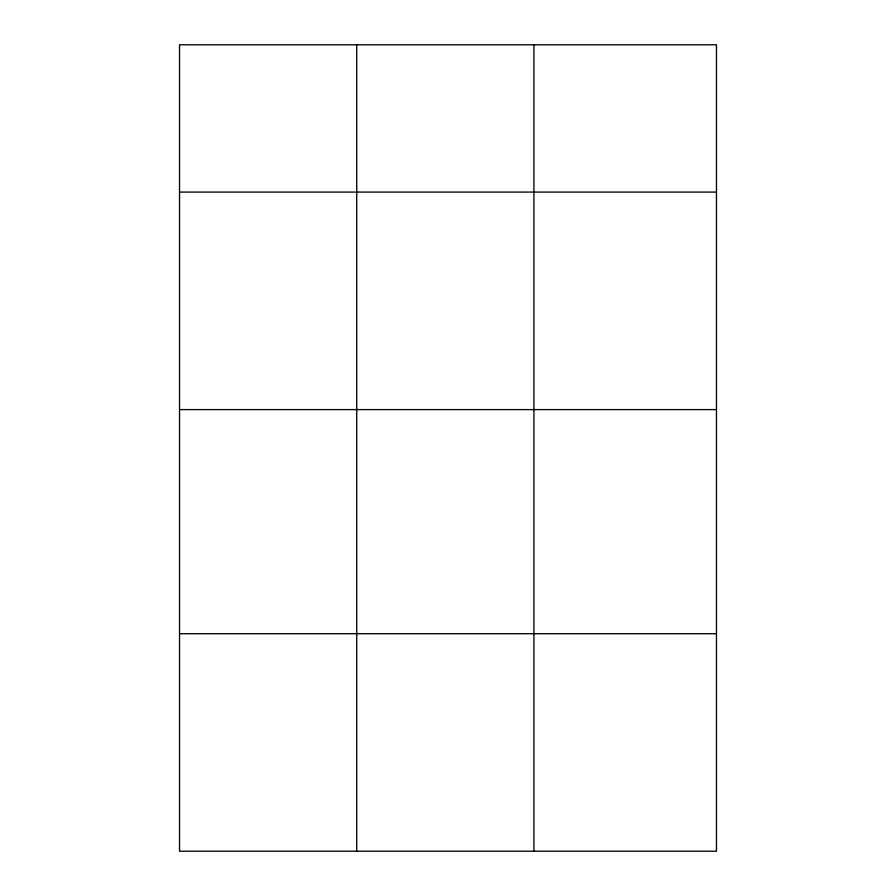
<?xml version="1.0" encoding="UTF-8"?>
<svg xmlns="http://www.w3.org/2000/svg" width="896" height="896" viewBox="0 0 896 896"><rect width="100%" height="100%" fill="white"/><g stroke="black" fill="none" stroke-linecap="round" stroke-linejoin="round"><path stroke-width="1.34" d="M716.464 409.595L716.464 44.8L179.536 44.8L179.536 851.2L716.464 851.2L716.464 409.595L179.536 409.595M179.536 192.08L716.464 192.08M179.536 633.696L716.464 633.696M533.915 44.8L533.915 851.2M356.72 44.8L356.72 851.2"/></g></svg>
